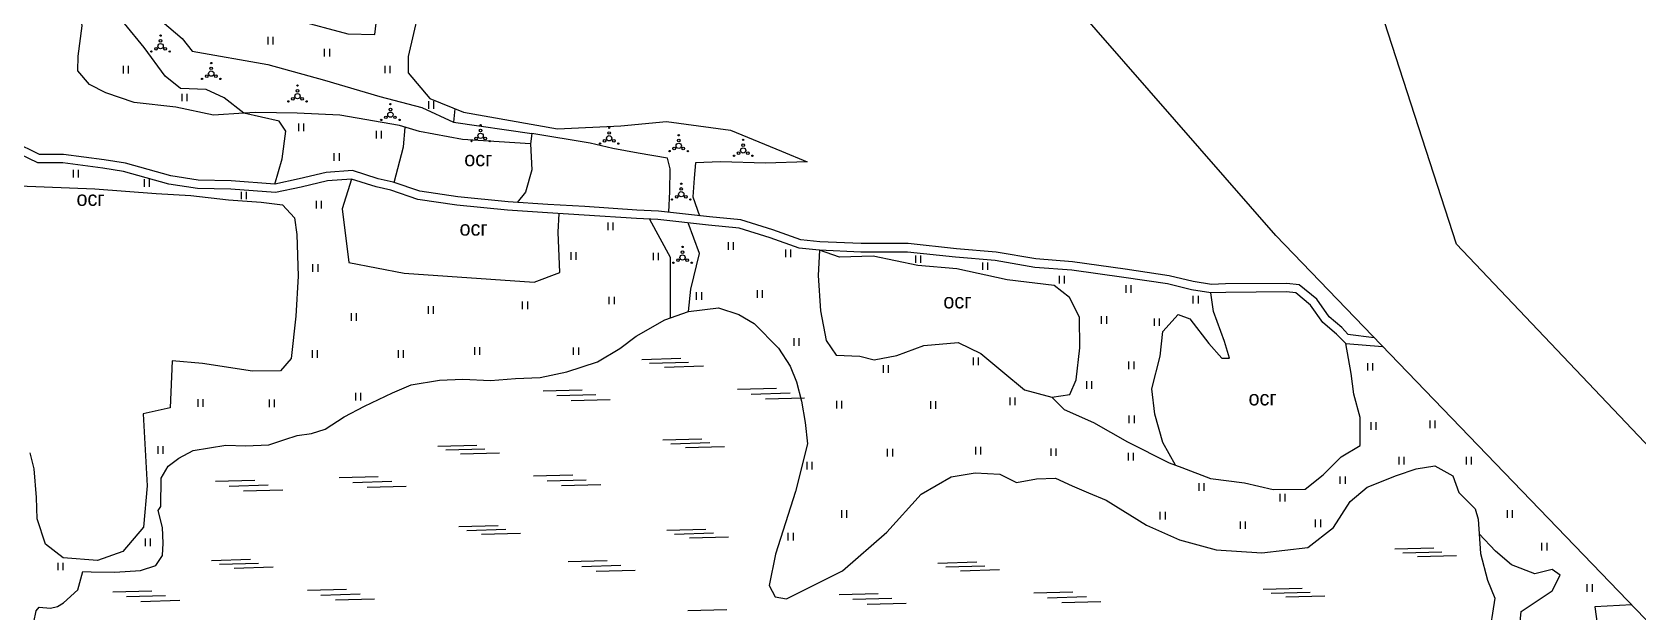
# Model space of a CAD drawing. Header units: millimetres. Extents: x 1379499 to 1411715, y 5652947 to 5671991.
# Drawn here: x 1401416 to 1402177, y 5660976 to 5661251 of the extents above; entities that cross this region are included whole.
import ezdxf

# ---------------------------------------------------------------- set-up
doc = ezdxf.new("R2010")
doc.units = ezdxf.units.MM
doc.layers.add('_5Інше', color=252, linetype='Continuous', lineweight=25)
for name, color, linetype in [('вулиці', 7, 'Continuous'), ('ВулНазва', 7, 'Continuous'), ('на область', 5, 'Continuous'), ('Умовні познач', 7, 'Continuous')]:
    doc.layers.add(name, color=color, linetype=linetype)
picture_1 = doc.add_image_def('image1.bmp', size_in_pixel=(3370, 2384))

# ---------------------------------------------------------------- blocks, each defined once
blk = doc.blocks.new('ЛвЗд')
at = {"layer": '_5Інше', "color": 204, "linetype": 'Continuous'}
for points in [[(45968.277, 28125.852), (45841.304, 28526.063)], [(45882.635, 28130.472), (45738.481, 28297.739)], [(46139.335, 27860.789), (45882.635, 28130.472)], [(46239.973, 27836.262), (45968.277, 28125.852)]]:
    blk.add_lwpolyline(points, dxfattribs=at)

msp = doc.modelspace()

# ---------------------------------------------------------------- linework, layer by layer
at = {"layer": 'вулиці', "color": 7, "lineweight": -2}
for p, q in [((1401527.86, 5661245.06), (1401527.86, 5661248.66)), ((1401530.26, 5661245.06), (1401530.26, 5661248.66)), ((1401554.63, 5661239.34), (1401554.63, 5661242.94)), ((1401557.03, 5661239.34), (1401557.03, 5661242.94)), ((1401459.28, 5661231.21), (1401459.28, 5661234.81)), ((1401461.68, 5661231.21), (1401461.68, 5661234.81)), ((1401583.23, 5661231.35), (1401583.23, 5661234.95)), ((1401585.63, 5661231.35), (1401585.63, 5661234.95)), ((1401487.06, 5661218.09), (1401487.06, 5661221.69)), ((1401489.46, 5661218.09), (1401489.46, 5661221.69)), ((1401604.03, 5661214.52), (1401604.03, 5661218.12)), ((1401606.43, 5661214.52), (1401606.43, 5661218.12)), ((1401542.35, 5661203.95), (1401542.35, 5661207.55)), ((1401544.75, 5661203.95), (1401544.75, 5661207.55)), ((1401579.2, 5661200.42), (1401579.2, 5661204.02)), ((1401581.6, 5661200.42), (1401581.6, 5661204.02)), ((1401559.21, 5661189.81), (1401559.21, 5661193.41)), ((1401561.61, 5661189.81), (1401561.61, 5661193.41)), ((1401435.59, 5661181.99), (1401435.59, 5661185.59)), ((1401437.99, 5661181.99), (1401437.99, 5661185.59)), ((1401469.19, 5661177.54), (1401469.19, 5661181.14)), ((1401471.59, 5661177.54), (1401471.59, 5661181.14)), ((1401515.23, 5661171.6), (1401515.23, 5661175.2)), ((1401517.63, 5661171.6), (1401517.63, 5661175.2)), ((1401550.81, 5661167.24), (1401550.81, 5661170.84)), ((1401553.21, 5661167.24), (1401553.21, 5661170.84)), ((1401688.93, 5661157), (1401688.93, 5661160.6)), ((1401691.33, 5661157), (1401691.33, 5661160.6)), ((1401745.98, 5661147.63), (1401745.98, 5661151.23)), ((1401748.38, 5661147.63), (1401748.38, 5661151.23)), ((1401549.08, 5661137.26), (1401549.08, 5661140.86)), ((1401551.48, 5661137.26), (1401551.48, 5661140.86)), ((1401671.47, 5661142.98), (1401671.47, 5661146.58)), ((1401673.87, 5661142.98), (1401673.87, 5661146.58)), ((1401710.4, 5661142.7), (1401710.4, 5661146.3)), ((1401712.8, 5661142.7), (1401712.8, 5661146.3)), ((1401773.11, 5661144.15), (1401773.11, 5661147.75)), ((1401775.51, 5661144.15), (1401775.51, 5661147.75)), ((1401689.51, 5661121.82), (1401689.51, 5661125.42)), ((1401691.91, 5661121.82), (1401691.91, 5661125.42)), ((1401730.9, 5661124), (1401730.9, 5661127.6)), ((1401733.3, 5661124), (1401733.3, 5661127.6)), ((1401759.66, 5661124.92), (1401759.66, 5661128.52)), ((1401762.06, 5661124.92), (1401762.06, 5661128.52)), ((1401567.38, 5661114.05), (1401567.38, 5661117.65)), ((1401569.78, 5661114.05), (1401569.78, 5661117.65)), ((1401603.79, 5661117.31), (1401603.79, 5661120.91)), ((1401606.19, 5661117.31), (1401606.19, 5661120.91)), ((1401648.45, 5661119.6), (1401648.45, 5661123.2)), ((1401650.85, 5661119.6), (1401650.85, 5661123.2)), ((1401777.06, 5661102.22), (1401777.06, 5661105.82)), ((1401779.46, 5661102.22), (1401779.46, 5661105.82)), ((1401548.84, 5661096.51), (1401548.84, 5661100.11)), ((1401551.24, 5661096.51), (1401551.24, 5661100.11)), ((1401589.63, 5661096.51), (1401589.63, 5661100.11)), ((1401592.03, 5661096.51), (1401592.03, 5661100.11)), ((1401625.83, 5661097.87), (1401625.83, 5661101.47)), ((1401628.23, 5661097.87), (1401628.23, 5661101.47)), ((1401672.62, 5661097.8), (1401672.62, 5661101.4)), ((1401675.02, 5661097.8), (1401675.02, 5661101.4)), ((1401862.1, 5661092.95), (1401862.1, 5661096.55)), ((1401864.5, 5661092.95), (1401864.5, 5661096.55)), ((1401819.49, 5661089.37), (1401819.49, 5661092.97)), ((1401821.89, 5661089.37), (1401821.89, 5661092.97)), ((1402048.98, 5661090.39), (1402048.98, 5661093.99)), ((1402051.38, 5661090.39), (1402051.38, 5661093.99)), ((1401569.35, 5661076.26), (1401569.35, 5661079.86)), ((1401571.75, 5661076.26), (1401571.75, 5661079.86)), ((1401494.65, 5661073.29), (1401494.65, 5661076.89)), ((1401497.05, 5661073.29), (1401497.05, 5661076.89)), ((1401528.52, 5661073.04), (1401528.52, 5661076.64)), ((1401530.92, 5661073.04), (1401530.92, 5661076.64)), ((1401797.34, 5661072.51), (1401797.34, 5661076.11)), ((1401799.74, 5661072.51), (1401799.74, 5661076.11)), ((1401841.85, 5661072.3), (1401841.85, 5661075.9)), ((1401844.25, 5661072.3), (1401844.25, 5661075.9)), ((1401879.4, 5661073.99), (1401879.4, 5661077.59)), ((1401881.8, 5661073.99), (1401881.8, 5661077.59)), ((1402050.45, 5661062.37), (1402050.45, 5661065.97)), ((1402052.85, 5661062.37), (1402052.85, 5661065.97)), ((1402078.41, 5661063.19), (1402078.41, 5661066.79)), ((1402080.81, 5661063.19), (1402080.81, 5661066.79)), ((1401475.71, 5661050.9), (1401475.71, 5661054.5)), ((1401478.11, 5661050.9), (1401478.11, 5661054.5)), ((1401821.39, 5661049.75), (1401821.39, 5661053.35)), ((1401823.79, 5661049.75), (1401823.79, 5661053.35)), ((1401863.15, 5661050.6), (1401863.15, 5661054.2)), ((1401865.55, 5661050.6), (1401865.55, 5661054.2)), ((1401898.87, 5661049.95), (1401898.87, 5661053.55)), ((1401901.27, 5661049.95), (1401901.27, 5661053.55)), ((1401935.57, 5661047.84), (1401935.57, 5661051.44)), ((1401937.97, 5661047.84), (1401937.97, 5661051.44)), ((1402063.74, 5661045.93), (1402063.74, 5661049.53)), ((1402066.14, 5661045.93), (1402066.14, 5661049.53)), ((1402095.73, 5661045.9), (1402095.73, 5661049.5)), ((1402098.13, 5661045.9), (1402098.13, 5661049.5)), ((1401783.2, 5661043.57), (1401783.2, 5661047.17)), ((1401785.6, 5661043.57), (1401785.6, 5661047.17)), ((1401968.95, 5661033.46), (1401968.95, 5661037.06)), ((1401971.35, 5661033.46), (1401971.35, 5661037.06)), ((1402035.9, 5661036.66), (1402035.9, 5661040.26)), ((1402038.3, 5661036.66), (1402038.3, 5661040.26)), ((1402007.35, 5661028.41), (1402007.35, 5661032.01)), ((1402009.75, 5661028.41), (1402009.75, 5661032.01)), ((1401799.66, 5661020.6), (1401799.66, 5661024.2)), ((1401802.06, 5661020.6), (1401802.06, 5661024.2)), ((1401950.6, 5661019.77), (1401950.6, 5661023.37)), ((1401953, 5661019.77), (1401953, 5661023.37)), ((1401988.57, 5661015.34), (1401988.57, 5661018.94)), ((1401990.97, 5661015.34), (1401990.97, 5661018.94)), ((1402024.22, 5661016.18), (1402024.22, 5661019.78)), ((1402026.62, 5661016.18), (1402026.62, 5661019.78)), ((1402115.07, 5661020.68), (1402115.07, 5661024.28)), ((1402117.47, 5661020.68), (1402117.47, 5661024.28)), ((1401774.34, 5661009.85), (1401774.34, 5661013.45)), ((1401776.74, 5661009.85), (1401776.74, 5661013.45)), ((1401469.72, 5661007.14), (1401469.72, 5661010.74)), ((1401472.12, 5661007.14), (1401472.12, 5661010.74)), ((1402131.46, 5661005.12), (1402131.46, 5661008.72)), ((1402133.86, 5661005.12), (1402133.86, 5661008.72)), ((1401428.4, 5660995.73), (1401428.4, 5660999.33)), ((1401430.8, 5660995.73), (1401430.8, 5660999.33)), ((1402152.95, 5660985.53), (1402152.95, 5660989.13)), ((1402155.35, 5660985.53), (1402155.35, 5660989.13))]:
    msp.add_line(p, q, dxfattribs=at)
at = {"layer": 'вулиці', "color": 7}
for p, q in [((1401834.78, 5661141.44), (1401834.78, 5661145.04)), ((1401837.18, 5661141.44), (1401837.18, 5661145.04)), ((1401866.49, 5661138.13), (1401866.49, 5661141.73)), ((1401868.89, 5661138.13), (1401868.89, 5661141.73)), ((1401902.86, 5661131.69), (1401902.86, 5661135.29)), ((1401905.26, 5661131.69), (1401905.26, 5661135.29)), ((1401934.37, 5661127.29), (1401934.37, 5661130.89)), ((1401936.77, 5661127.29), (1401936.77, 5661130.89)), ((1401966.24, 5661122.19), (1401966.24, 5661125.79)), ((1401968.64, 5661122.19), (1401968.64, 5661125.79)), ((1401922.8, 5661112.59), (1401922.8, 5661116.19)), ((1401925.2, 5661112.59), (1401925.2, 5661116.19)), ((1401947.85, 5661111.57), (1401947.85, 5661115.17)), ((1401950.25, 5661111.57), (1401950.25, 5661115.17)), ((1401935.75, 5661091.14), (1401935.75, 5661094.74)), ((1401938.15, 5661091.14), (1401938.15, 5661094.74)), ((1401915.81, 5661081.78), (1401915.81, 5661085.38)), ((1401918.21, 5661081.78), (1401918.21, 5661085.38)), ((1401935.93, 5661065.52), (1401935.93, 5661069.12)), ((1401938.33, 5661065.52), (1401938.33, 5661069.12))]:
    msp.add_line(p, q, dxfattribs=at)
at = {"layer": 'вулиці', "color": 7, "lineweight": -2}
for points in [[(1401516.3, 5661212.52), (1401502.03, 5661211.44), (1401484.04, 5661215.25), (1401464.33, 5661217.44), (1401451, 5661222.09), (1401443.17, 5661226.11), (1401437.66, 5661232.45), (1401437.87, 5661239.43), (1401439.78, 5661253.8), (1401438.3, 5661263.74), (1401435.5, 5661269.53), (1401421.32, 5661274.6), (1401402.06, 5661276.29), (1401361.01, 5661283.91), (1401319.24, 5661290.27), (1401265.71, 5661298.52), (1401262.33, 5661313.22), (1401194.05, 5661318.28), (1401193.09, 5661348.89), (1401083.9, 5661358.35), (1401091.59, 5661491.84)], [(1401601.27, 5661270.06), (1401594.13, 5661239.26), (1401594.13, 5661231.56), (1401604.45, 5661219.44), (1401620.44, 5661212.88), (1401664.97, 5661204.98), (1401695.05, 5661206.42), (1401716.69, 5661208.48), (1401747.02, 5661204.35), (1401771.12, 5661194.47), (1401783.28, 5661189.32), (1401763.5, 5661188.7), (1401742.28, 5661189.32), (1401730.32, 5661188.91), (1401729.71, 5661181.71), (1401729.09, 5661172.85), (1401732.18, 5661163.81)], [(1401477.67, 5661255.89), (1401487.06, 5661247.9), (1401491.85, 5661241.92), (1401527.63, 5661235.53), (1401554.6, 5661228.14), (1401580.84, 5661220.3), (1401600.63, 5661215.11), (1401615.62, 5661208.13), (1401652.78, 5661202.74), (1401652.19, 5661197.95), (1401620.01, 5661199.94), (1401599.63, 5661203.73), (1401590.04, 5661206.53), (1401561.86, 5661211.52), (1401541.68, 5661212.52), (1401522.09, 5661212.72), (1401516.3, 5661212.52), (1401507.06, 5661219.74), (1401498.47, 5661223.73), (1401486.28, 5661224.13), (1401479.08, 5661229.92), (1401469.1, 5661243.6), (1401459.86, 5661254.91)], [(1401540.74, 5661256.66), (1401565.58, 5661250.1), (1401578.42, 5661249.81), (1401579.28, 5661257.8)], [(1401531.1, 5661178.82), (1401534.53, 5661190.83), (1401536.23, 5661203.93), (1401533.05, 5661208.59), (1401516.3, 5661212.52)], [(1401616.3, 5661214.57), (1401615.62, 5661208.13)], [(1401587.6, 5661179.6), (1401591.99, 5661196.51), (1401592.81, 5661205.72)], [(1401717.69, 5661165.47), (1401718.17, 5661175.32), (1401718.37, 5661186.03), (1401717.14, 5661191.17), (1401703.12, 5661193.44), (1401691.17, 5661195.7), (1401680.46, 5661198.17), (1401652.78, 5661202.74)], [(1402034.08, 5661107.74), (1402027.58, 5661113.23), (1402021.83, 5661121.47), (1402014.83, 5661127.21), (1402010.33, 5661127.71), (1401981.59, 5661127.46), (1401974.59, 5661127.21), (1401965.34, 5661128.71), (1401954.09, 5661131.46), (1401933.33, 5661134.53), (1401908.63, 5661137.94), (1401891.16, 5661139.34), (1401872.28, 5661142.55), (1401853.61, 5661144.16), (1401830.84, 5661146.6), (1401808.75, 5661146.6), (1401789.03, 5661147.42), (1401779.43, 5661148.41), (1401765.78, 5661153.42), (1401751.1, 5661158), (1401736.58, 5661159.29), (1401712.54, 5661162.03), (1401702.38, 5661162.51), (1401677.62, 5661164.16), (1401660.2, 5661165.13), (1401641.32, 5661166.41), (1401617.28, 5661168.83), (1401598.73, 5661171.57), (1401585.98, 5661175.92), (1401578.97, 5661177.53), (1401567.35, 5661181.23), (1401555.9, 5661180.43), (1401543.47, 5661177.37), (1401531.37, 5661174.79), (1401510.19, 5661176.41), (1401494.38, 5661176.73), (1401480.83, 5661178.83), (1401459.37, 5661184.79), (1401449.53, 5661186.4), (1401430.58, 5661188.85), (1401418.64, 5661188.85), (1401405.9, 5661195.14)], [(1402036.66, 5661110.79), (1402030.56, 5661115.95), (1402024.79, 5661124.21), (1402016.45, 5661131.06), (1402010.53, 5661131.72), (1401981.5, 5661131.46), (1401974.84, 5661131.23), (1401966.13, 5661132.64), (1401954.86, 5661135.39), (1401933.9, 5661138.49), (1401909.07, 5661141.92), (1401891.66, 5661143.32), (1401872.79, 5661146.53), (1401853.99, 5661148.14), (1401831.06, 5661150.6), (1401808.84, 5661150.6), (1401789.32, 5661151.42), (1401780.34, 5661152.34), (1401767.06, 5661157.21), (1401751.88, 5661161.94), (1401736.98, 5661163.27), (1401712.86, 5661166.01), (1401702.61, 5661166.5), (1401677.87, 5661168.15), (1401660.45, 5661169.12), (1401641.66, 5661170.4), (1401617.78, 5661172.8), (1401599.68, 5661175.48), (1401587.08, 5661179.78), (1401580.02, 5661181.39), (1401567.84, 5661185.28), (1401555.27, 5661184.39), (1401542.58, 5661181.26), (1401531.1, 5661178.82), (1401510.38, 5661180.41), (1401494.73, 5661180.73), (1401481.67, 5661182.74), (1401460.23, 5661188.7), (1401450.11, 5661190.36), (1401430.84, 5661192.85), (1401419.58, 5661192.85), (1401407.39, 5661198.86)], [(1401652.19, 5661197.95), (1401652.73, 5661185.52), (1401649.77, 5661174.95), (1401645.93, 5661170.11)], [(1401567.35, 5661181.23), (1401562.89, 5661167.1), (1401566.1, 5661141.69), (1401592.23, 5661136.65), (1401653.88, 5661132.3), (1401666.03, 5661136.88), (1401665.34, 5661156.11), (1401665.83, 5661164.81)], [(1401409.76, 5661178.03), (1401445.65, 5661176.64), (1401474.83, 5661174.33), (1401491.23, 5661173.36), (1401509.14, 5661171.35), (1401524.48, 5661170.3), (1401534.63, 5661169.06), (1401540.37, 5661162.75), (1401541.43, 5661155), (1401542.02, 5661135.23), (1401540.95, 5661116.22), (1401538.84, 5661096.16), (1401533.78, 5661090.35), (1401520.46, 5661090.16), (1401496.82, 5661093.72), (1401482.37, 5661095.04), (1401481.43, 5661072.73), (1401468.67, 5661069.92), (1401470.46, 5661035.74), (1401468.77, 5661016.17), (1401458.98, 5661004.7), (1401446.99, 5661000.31), (1401430.79, 5661001.68), (1401422.32, 5661008.19), (1401418.41, 5661020.12), (1401418.09, 5661030.21), (1401416.99, 5661043.84), (1401415.15, 5661051.44)], [(1401708.55, 5661162.22), (1401718.35, 5661144.13), (1401718.38, 5661115.38)], [(1401727.07, 5661118.45), (1401728.2, 5661129.02), (1401732.33, 5661145.96), (1401726.86, 5661160.39)], [(1401899.27, 5661077.78), (1401907.76, 5661079.03), (1401910.76, 5661086.02), (1401912.51, 5661101.26), (1401912.26, 5661115.74), (1401907.51, 5661124.98), (1401900.27, 5661130.72), (1401878.02, 5661133.47), (1401854.27, 5661138.71), (1401835.78, 5661140.21), (1401814.53, 5661144.7), (1401798.53, 5661144.2), (1401789.04, 5661147.45), (1401788.54, 5661135.46), (1401789.54, 5661118.73), (1401792.28, 5661104.75), (1401797.03, 5661097.76), (1401808.28, 5661097.26), (1401815.03, 5661095.51), (1401825.78, 5661097.51), (1401838.53, 5661102.25), (1401854.77, 5661103.75), (1401865.52, 5661098.51), (1401876.02, 5661089.77), (1401886.27, 5661081.28), (1401899.27, 5661077.78), (1401905.01, 5661072.04), (1401919.01, 5661065.8), (1401935.01, 5661056.56), (1401954.83, 5661046.72), (1401960.83, 5661044.47), (1401974.33, 5661039.23), (1401990.57, 5661037.23), (1402004.07, 5661033.98), (1402019.32, 5661034.23), (1402027.82, 5661040.98), (1402036.31, 5661049.47), (1402045.31, 5661054.96), (1402045.31, 5661068.19), (1402042.31, 5661079.18), (1402041.07, 5661089.01), (1402038.57, 5661103.24), (1402034.08, 5661107.74)], [(1401957.74, 5661045.63), (1401951.84, 5661056.3), (1401948.09, 5661069.79), (1401946.59, 5661081.77), (1401950.59, 5661097.25), (1401951.84, 5661108.99), (1401959.09, 5661116.98), (1401964.59, 5661114.98), (1401973.59, 5661103.24), (1401979.84, 5661096.25), (1401983.33, 5661096.25), (1401981.09, 5661104.24), (1401975.84, 5661118.48), (1401974.59, 5661127.21)], [(1402036.66, 5661110.79), (1402039.5, 5661107.72), (1402051.88, 5661106.07)], [(1402038.57, 5661103.24), (1402055.94, 5661101.85)], [(1402173.99, 5660979.29), (1402156.53, 5660978.44), (1402157.99, 5660968.16), (1402166.39, 5660952.01), (1402168.91, 5660932.92), (1402172.28, 5660913.86), (1402174.38, 5660896.66), (1402164.72, 5660892.67), (1402148.97, 5660888.06), (1402136.59, 5660885.75), (1402130.7, 5660895.82), (1402122.94, 5660913.23), (1402124.81, 5660923.58), (1402125.23, 5660936.38), (1402123.97, 5660953.37), (1402120.46, 5660965.03), (1402121.64, 5660976.13), (1402136.29, 5660986.06), (1402140.16, 5660993.46), (1402136.29, 5660996.15), (1402128.03, 5660994.13), (1402117.09, 5660998.33), (1402109.5, 5661004.78), (1402101.69, 5661012.99)]]:
    msp.add_lwpolyline(points, dxfattribs=at)
at = {"layer": 'вулиці', "color": 7}
msp.add_lwpolyline([(1401416.82, 5660971.07), (1401417.88, 5660976.47), (1401419.42, 5660978.2), (1401424.73, 5660977.82), (1401428.01, 5660978.49), (1401430.91, 5660980.33), (1401437.66, 5660986.49), (1401440.1, 5660995.2), (1401444.03, 5660995.04), (1401455.2, 5660994.81), (1401467.31, 5660995.59), (1401474.66, 5660998.04), (1401477.81, 5661002.76), (1401478.12, 5661008.57), (1401477.81, 5661016), (1401475.77, 5661024.09), (1401476.95, 5661025.9), (1401477.1, 5661039.37), (1401480.49, 5661045.03), (1401485.6, 5661048.96), (1401492.36, 5661052.49), (1401507.78, 5661055.01), (1401517.13, 5661054.77), (1401528.11, 5661055.25), (1401535.73, 5661057.77), (1401541.63, 5661059.58), (1401548.32, 5661060.6), (1401554.84, 5661062.64), (1401563.92, 5661068.49), (1401573.52, 5661073.6), (1401586.81, 5661079.88), (1401595.69, 5661083.73), (1401609.02, 5661085.87), (1401620.11, 5661086.42), (1401633.17, 5661085.71), (1401645.04, 5661086.65), (1401656.68, 5661087.12), (1401669.46, 5661089.88), (1401683.86, 5661094.51), (1401694.57, 5661100.9), (1401702.2, 5661106.72), (1401715.75, 5661114.45), (1401727.07, 5661118.45), (1401741.31, 5661120.1), (1401750.9, 5661116.96), (1401758.14, 5661112.72), (1401769.72, 5661101.08), (1401775.26, 5661092.47), (1401778.18, 5661085.09), (1401780.65, 5661075.87), (1401782.34, 5661065.73), (1401783.39, 5661055.62), (1401777.67, 5661033.07), (1401768.34, 5661003.31), (1401765.33, 5660988.58), (1401768.04, 5660983.17), (1401773.46, 5660982.26), (1401799.94, 5660995.49), (1401821.01, 5661013.83), (1401837.27, 5661031.87), (1401851.44, 5661040), (1401862.84, 5661041.88), (1401874.54, 5661041.25), (1401882.5, 5661037.35), (1401891.87, 5661039.07), (1401900.92, 5661039.38), (1401908.88, 5661035.79), (1401916.53, 5661032.52), (1401924.89, 5661029.03), (1401944.09, 5661017.18), (1401959.7, 5661010.17), (1401977.02, 5661005.49), (1401998.72, 5661003.93), (1402020.57, 5661006.58), (1402032.74, 5661016.09), (1402040.62, 5661028.28), (1402048.58, 5661035.14), (1402062.47, 5661040.75), (1402071.83, 5661043.87), (1402080.73, 5661045.27), (1402089.16, 5661040.59), (1402092.12, 5661032.64), (1402099.77, 5661024.85), (1402101.17, 5661020.01), (1402102.37, 5661003.71), (1402105.65, 5660991.07), (1402109.14, 5660982.56), (1402106.06, 5660963.25)], dxfattribs=at)
at = {"layer": 'вулиці', "color": 7, "lineweight": -2}
for centre, radius in [((1401476.88, 5661246.7), 0.625), ((1401476.88, 5661249.2), 0.312), ((1401472.55, 5661241.7), 0.312), ((1401474.71, 5661242.95), 0.625), ((1401476.88, 5661244.2), 1.25), ((1401479.04, 5661242.95), 0.625), ((1401481.21, 5661241.7), 0.312), ((1401500.9, 5661231.2), 1.25), ((1401500.9, 5661233.7), 0.625), ((1401500.9, 5661236.2), 0.312), ((1401496.57, 5661228.7), 0.312), ((1401498.74, 5661229.95), 0.625), ((1401503.07, 5661229.95), 0.625), ((1401505.23, 5661228.7), 0.312), ((1401541.75, 5661225.51), 0.312), ((1401537.42, 5661218.01), 0.312), ((1401539.58, 5661219.26), 0.625), ((1401541.75, 5661220.51), 1.25), ((1401541.75, 5661223.01), 0.625), ((1401543.91, 5661219.26), 0.625), ((1401546.08, 5661218.01), 0.312), ((1401585.79, 5661216.73), 0.312), ((1401581.46, 5661209.23), 0.312), ((1401583.63, 5661210.48), 0.625), ((1401585.79, 5661211.73), 1.25), ((1401585.79, 5661214.23), 0.625), ((1401587.96, 5661210.48), 0.625), ((1401590.12, 5661209.23), 0.312), ((1401628.53, 5661201.69), 1.25), ((1401628.53, 5661204.19), 0.625), ((1401628.53, 5661206.69), 0.312), ((1401689.46, 5661200.55), 1.25), ((1401689.46, 5661203.05), 0.625), ((1401689.46, 5661205.55), 0.312), ((1401722.4, 5661201.96), 0.312), ((1401624.2, 5661199.19), 0.312), ((1401626.36, 5661200.44), 0.625), ((1401630.69, 5661200.44), 0.625), ((1401632.86, 5661199.19), 0.312), ((1401685.13, 5661198.05), 0.312), ((1401687.29, 5661199.3), 0.625), ((1401691.62, 5661199.3), 0.625), ((1401693.79, 5661198.05), 0.312), ((1401718.07, 5661194.46), 0.312), ((1401720.24, 5661195.71), 0.625), ((1401722.4, 5661196.96), 1.25), ((1401722.4, 5661199.46), 0.625), ((1401724.57, 5661195.71), 0.625), ((1401726.73, 5661194.46), 0.312), ((1401750.79, 5661193.52), 0.625), ((1401752.96, 5661194.77), 1.25), ((1401752.96, 5661197.27), 0.625), ((1401752.96, 5661199.77), 0.312), ((1401755.12, 5661193.52), 0.625), ((1401748.63, 5661192.27), 0.312), ((1401757.29, 5661192.27), 0.312), ((1401723.6, 5661179.02), 0.312), ((1401719.27, 5661171.52), 0.312), ((1401721.44, 5661172.77), 0.625), ((1401723.6, 5661174.02), 1.25), ((1401723.6, 5661176.52), 0.625), ((1401725.77, 5661172.77), 0.625), ((1401727.93, 5661171.52), 0.312), ((1401724.23, 5661149.02), 0.312), ((1401719.9, 5661141.52), 0.312), ((1401722.06, 5661142.77), 0.625), ((1401724.23, 5661144.02), 1.25), ((1401724.23, 5661146.52), 0.625), ((1401726.39, 5661142.77), 0.625), ((1401728.56, 5661141.52), 0.312)]:
    msp.add_circle(centre, radius, dxfattribs=at)
at = {"layer": 'Умовні познач', "color": 0, "lineweight": 25}
for p, q in [((1401704.88, 5661095.71), (1401723.38, 5661096.23)), ((1401708.61, 5661093.89), (1401727.11, 5661094.4)), ((1401715.6, 5661092.07), (1401734.1, 5661092.59)), ((1401658.13, 5661080.81), (1401676.63, 5661081.32)), ((1401750.3, 5661081.56), (1401768.8, 5661082.07)), ((1401756.74, 5661079.28), (1401775.25, 5661079.8)), ((1401664.58, 5661078.53), (1401683.08, 5661079.05)), ((1401671.41, 5661076.26), (1401689.91, 5661076.77)), ((1401763.57, 5661077.01), (1401782.07, 5661077.52)), ((1401714.92, 5661057.56), (1401733.42, 5661058.07)), ((1401608.25, 5661054.61), (1401626.75, 5661055.12)), ((1401611.98, 5661052.79), (1401630.48, 5661053.3)), ((1401618.97, 5661050.97), (1401637.47, 5661051.48)), ((1401718.65, 5661055.74), (1401737.15, 5661056.25)), ((1401725.64, 5661053.92), (1401744.14, 5661054.43)), ((1401502.97, 5661037.97), (1401521.48, 5661038.48)), ((1401509.42, 5661035.69), (1401527.92, 5661036.21)), ((1401516.25, 5661033.42), (1401534.75, 5661033.93)), ((1401561.5, 5661039.7), (1401580, 5661040.22)), ((1401567.95, 5661037.43), (1401586.45, 5661037.94)), ((1401574.78, 5661035.16), (1401593.28, 5661035.67)), ((1401653.67, 5661040.45), (1401672.17, 5661040.97)), ((1401660.12, 5661038.18), (1401678.62, 5661038.69)), ((1401666.94, 5661035.91), (1401685.44, 5661036.42)), ((1401618.29, 5661016.46), (1401636.79, 5661016.97)), ((1401622.02, 5661014.63), (1401640.52, 5661015.15)), ((1401629.01, 5661012.82), (1401647.51, 5661013.33)), ((1401716.72, 5661014.75), (1401735.23, 5661015.27)), ((1401720.45, 5661012.93), (1401738.96, 5661013.44)), ((1401727.44, 5661011.11), (1401745.95, 5661011.63)), ((1402061.78, 5661005.87), (1402080.28, 5661006.39)), ((1402065.51, 5661004.05), (1402084.01, 5661004.56)), ((1401501.02, 5661000.43), (1401519.52, 5661000.94)), ((1401504.75, 5660998.61), (1401523.25, 5660999.12)), ((1401511.74, 5660996.79), (1401530.24, 5660997.3)), ((1401669.98, 5660999.85), (1401688.48, 5661000.36)), ((1401676.42, 5660997.57), (1401694.93, 5660998.09)), ((1401683.25, 5660995.3), (1401701.75, 5660995.82)), ((1401845.23, 5660999.15), (1401863.73, 5660999.67)), ((1401848.96, 5660997.33), (1401867.46, 5660997.84)), ((1401855.95, 5660995.51), (1401874.45, 5660996.03)), ((1402072.5, 5661002.23), (1402091, 5661002.75)), ((1401454.28, 5660985.52), (1401472.78, 5660986.04)), ((1401460.72, 5660983.25), (1401479.22, 5660983.76)), ((1401467.55, 5660980.98), (1401486.05, 5660981.49)), ((1401546.44, 5660986.27), (1401564.94, 5660986.79)), ((1401552.89, 5660984), (1401571.39, 5660984.51)), ((1401559.71, 5660981.73), (1401578.21, 5660982.24)), ((1401798.48, 5660984.25), (1401816.98, 5660984.76)), ((1401804.93, 5660981.97), (1401823.43, 5660982.49)), ((1401890.64, 5660985), (1401909.15, 5660985.51)), ((1401897.09, 5660982.72), (1401915.59, 5660983.24)), ((1401903.92, 5660980.45), (1401922.42, 5660980.96)), ((1401999.37, 5660986.73), (1402017.87, 5660987.25)), ((1402003.1, 5660984.91), (1402021.6, 5660985.42)), ((1402010.09, 5660983.09), (1402028.59, 5660983.61)), ((1401726.77, 5660976.6), (1401745.27, 5660977.11)), ((1401811.75, 5660979.7), (1401830.25, 5660980.21))]:
    msp.add_line(p, q, dxfattribs=at)

# ---------------------------------------------------------------- block references
at = {"layer": 'ВулНазва', "color": 7, "lineweight": 9, "rotation": 0.3369352804739994}
msp.add_blockref('ЛвЗд', (1356288.93, 5632754.59), dxfattribs=at)

# ---------------------------------------------------------------- texts
at = {"layer": 'вулиці', "color": 7}
for p in [(1401620.79, 5661187.31), (1401618.55, 5661154.4), (1401847.81, 5661119.89), (1401992.42, 5661073.9)]:
    msp.add_text('осг', height=7, dxfattribs=at).set_placement(p)
at = {"layer": 'вулиці', "color": 7, "lineweight": -2}
msp.add_text('осг', height=7, dxfattribs=at).set_placement((1401437.04, 5661168.5))

# ---------------------------------------------------------------- pictures from other files: only their frames are drawn
at = {"layer": 'на область', "color": 7, "lineweight": -2}
image = msp.add_image(picture_1, insert=(1395288.55, 5652947.02), size_in_units=(16426, 11620.05), dxfattribs=at)
image.dxf.flags = 7

doc.saveas('drawing.dxf')
